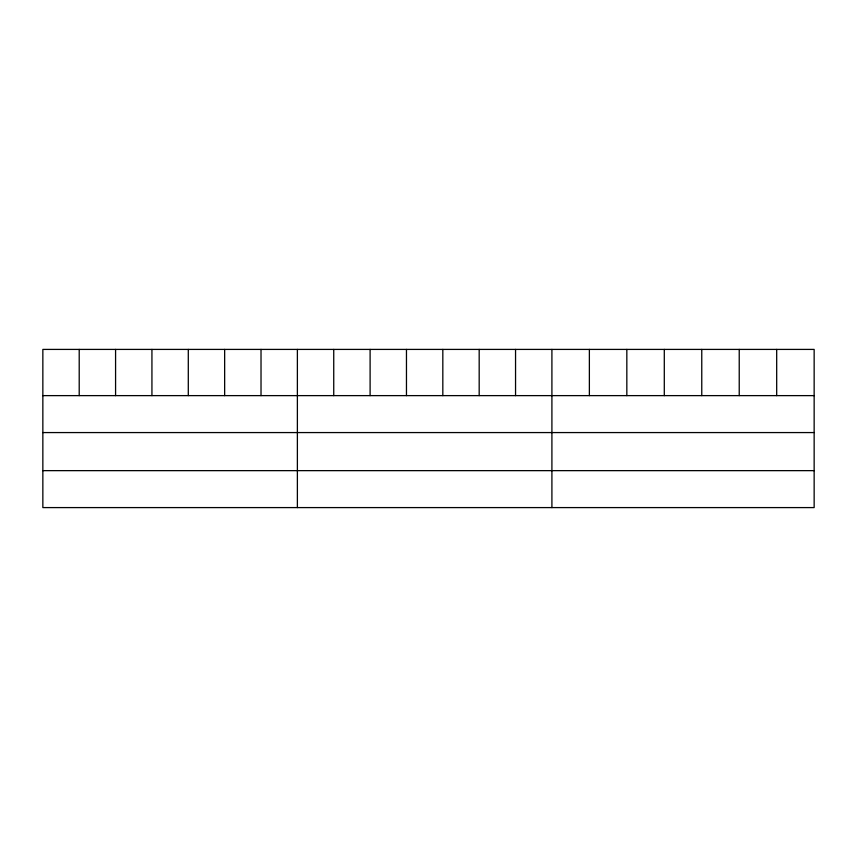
<?xml version="1.0" encoding="UTF-8"?>
<svg xmlns="http://www.w3.org/2000/svg" width="857" height="857" viewBox="0 0 857 857"><rect width="100%" height="100%" fill="white"/><g stroke="black" fill="none" stroke-linecap="round" stroke-linejoin="round"><path stroke-width="1.29" d="M814.15 432.571L814.15 349.41L42.85 349.41L42.85 507.59L814.15 507.59L814.15 432.571L42.85 432.571M42.85 395.623L814.15 395.623M42.85 470.643L814.15 470.643M776.688 349.41L776.688 395.623M739.227 349.41L739.227 395.623M701.765 349.41L701.765 395.623M664.293 349.41L664.293 395.623M626.831 349.41L626.831 395.623M589.37 349.41L589.37 395.623M551.908 349.41L551.908 507.59M515.55 349.41L515.55 395.623M479.181 349.41L479.181 395.623M442.823 349.41L442.823 395.623M406.464 349.41L406.464 395.623M370.106 349.41L370.106 395.623M333.737 349.41L333.737 395.623M297.379 349.41L297.379 507.59M261.021 349.41L261.021 395.623M224.652 349.41L224.652 395.623M188.294 349.41L188.294 395.623M151.935 349.41L151.935 395.623M115.577 349.41L115.577 395.623M79.208 349.41L79.208 395.623"/></g></svg>
